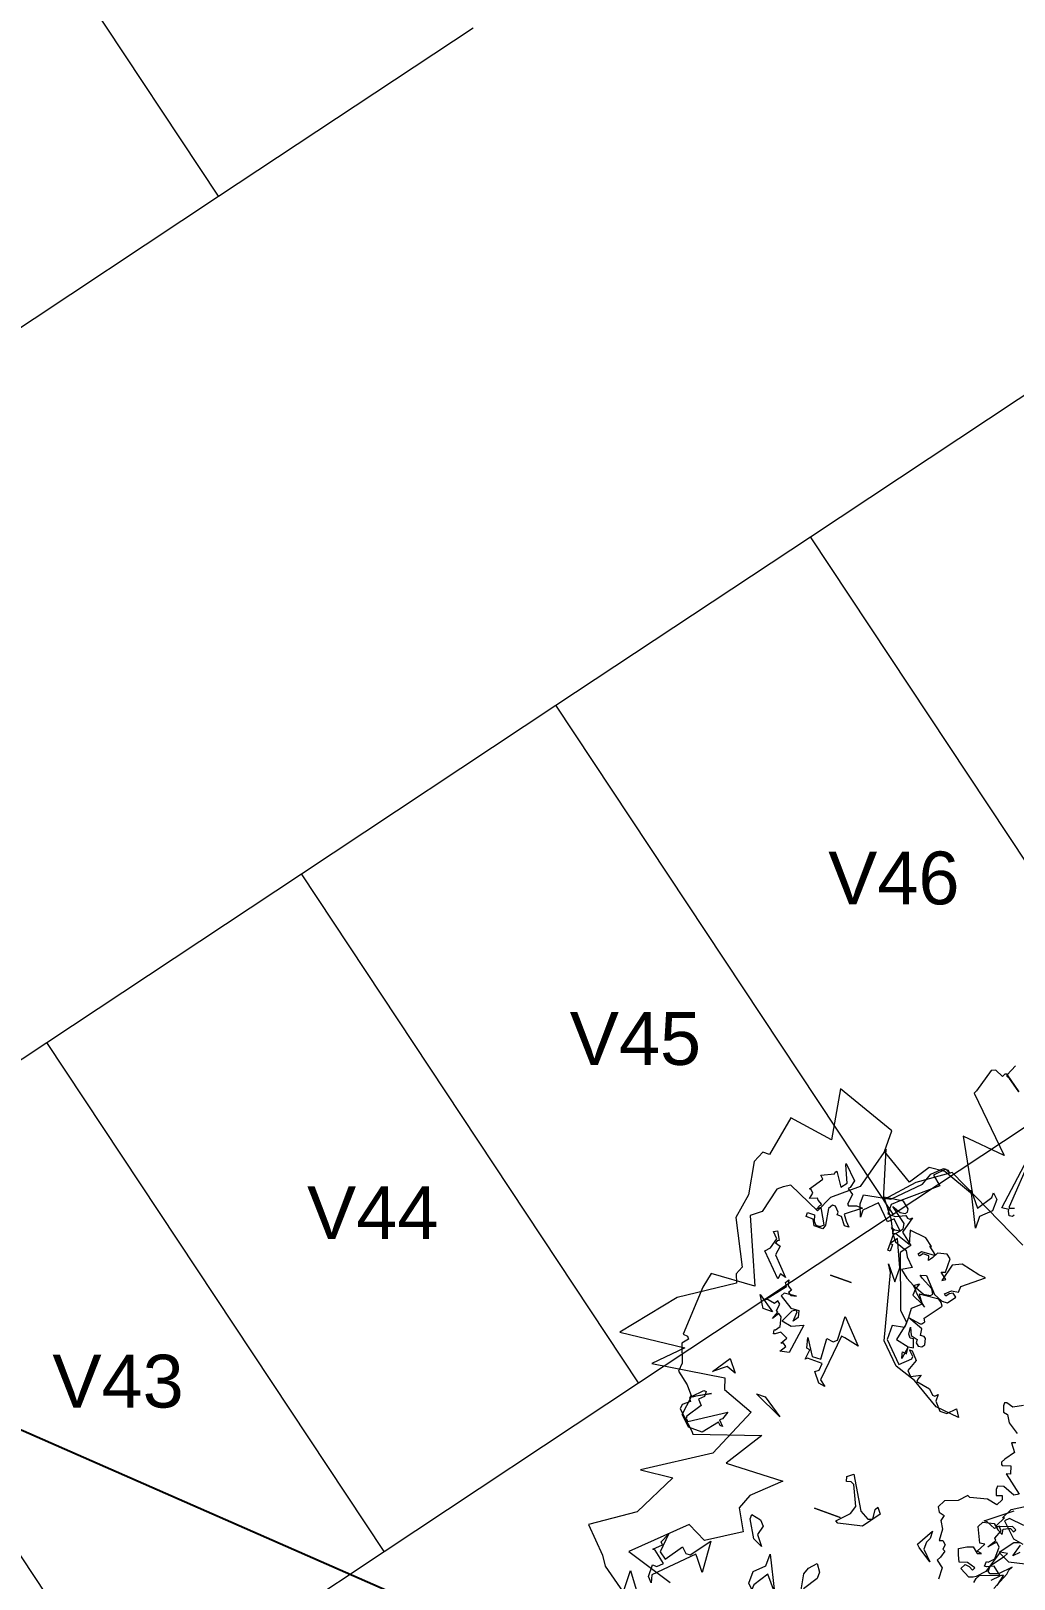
# Model space of a CAD drawing. Header units: metres. Extents: x -71 to 881, y -503 to 661.
# Drawn here: x 209.75 to 217.79, y 564.47 to 577.15 of the extents above; entities that cross this region are included whole.
import ezdxf

# ---------------------------------------------------------------- set-up
doc = ezdxf.new("R2010")
doc.units = ezdxf.units.M
doc.layers.add('04. Pisos', color=8, linetype='Continuous', lineweight=5)
doc.layers.add('05. Textos', color=5, linetype='Continuous', lineweight=0)
doc.layers.add('ARBRE', color=100, linetype='Continuous', lineweight=13, true_color=0x00ff3f)
doc.styles.get("Standard").update_dxf_attribs({"font": 'arial.ttf'})

# ---------------------------------------------------------------- blocks, each defined once
blk = doc.blocks.new('WMF2', base_point=(0, 0.01))
at = {"color": 251, "lineweight": 0, "true_color": 0x636466}
for points in [[(154.26, -173.69), (175.85, -184.22), (183.13, -179.1), (188.97, -172.64), (192.5, -184.13), (195.26, -173.72), (200.97, -168.92), (202.85, -164.87), (210.8, -168.41), (212.43, -167.44), (213.62, -166.42), (215.13, -160.27), (217.5, -158.38), (210.72, -142.97), (221.5, -142.28), (222.26, -138.6), (222.84, -126.51), (221.75, -126.41), (221.24, -125.83), (222.46, -124.38), (220.76, -119.93), (220.93, -117.85), (217.92, -115.52), (216.01, -113.25), (211.75, -115.52), (215.09, -113.71), (215.69, -113.21), (216.23, -113.25), (216.29, -112.71), (215.78, -112.1), (217.44, -110.7), (217.53, -109.6), (213.13, -105.6), (212.64, -105.02), (197.13, -110.25), (202.88, -101.16), (188.84, -101.73), (195.03, -95.86), (196.4, -92.3), (193.55, -87.25), (201.48, -82.18), (206.17, -84.52), (217.5, -73.62), (205.76, -70.03)], [(170.28, -213.15), (171.44, -210.43), (167.5, -207.63), (170.63, -209.8), (171.33, -210.11), (171.53, -210.62), (172.06, -210.42), (172.36, -209.7), (174.37, -210.56), (175.39, -210.16), (176.98, -204.42), (177.29, -203.7), (165.65, -192.21), (176.34, -193.26), (169.52, -180.97), (177.55, -183.87), (181.35, -183.49), (184.59, -178.67), (192.69, -183.49), (192.69, -188.7), (207.51, -193.95), (205.44, -181.84), (216.23, -183.49), (218.11, -173.58), (219.76, -173.52), (220.92, -170.8), (219.49, -162.84), (220.49, -156.77), (215.08, -146.26), (215.94, -144.26), (215.12, -142.21), (227.2, -134.24), (237.13, -121.84), (221.43, -123.58), (227.53, -117.47), (210.08, -120.09), (209.21, -117.47), (201.41, -114.58), (204.04, -108.47), (206.64, -102.36), (221.47, -92.77), (213.62, -93.64), (218.84, -83.17), (228.67, -76.4), (223.08, -70.7), (221.59, -68.47), (214.46, -63.39)], [(215.5, -64.29), (215.56, -69.52), (211.34, -63.72)], [(175.5, -76.59), (176.66, -82.74), (176.09, -84.36), (174.47, -86.09), (173.31, -84.36), (173.31, -82.74), (175.5, -79.36)], [(211.1, -72.56), (210.01, -72.56), (208.8, -73.77), (211.73, -76.09), (212.35, -76.09), (210.51, -77.8), (211.1, -78.4), (210.01, -80.71), (210.51, -76.09), (208.8, -74.88), (205.88, -79.01), (204.66, -77.8), (203.56, -77.8), (200.04, -82.55), (199.42, -74.88), (201.73, -77.8), (202.34, -78.4), (210.51, -70.25), (210.01, -68.43), (211.1, -69.64), (211.1, -72.56), (211.1, -72.56)], [(184.65, -79.77), (186.95, -76.25), (186.95, -75.04), (188.18, -76.25), (188.18, -79.17), (185.74, -81.48), (185.74, -84.42), (181.72, -76.25), (184.65, -79.77), (184.65, -79.77)], [(141.22, -138.01), (143.41, -136.76), (145.13, -137.25), (145.63, -137.09), (145.6, -136.33), (145.13, -134.84), (144.07, -134.71), (142.97, -132.98), (140.36, -131.23)], [(139.92, -129.04), (140.84, -128.69), (139.42, -126.79), (141.03, -124.5), (141.52, -123.53), (141.36, -123.04), (141.12, -122.91), (139.13, -123.53), (138.58, -121.59), (139.52, -121.34), (135.03, -117.8), (136.15, -117.21), (139.1, -118.34), (140.49, -117.9), (140.5, -117.08), (140.06, -115.71), (138.68, -116.15), (138.33, -115.23), (139.13, -113.66), (141.69, -114.16), (145.74, -113.14), (146.33, -113.43), (148.12, -111.55), (151.13, -110.32), (152.08, -108.49), (151.44, -107.36), (150.04, -107.03), (150.34, -105.65), (149.29, -103.85), (149.18, -101.08), (148.29, -101.35), (147.47, -100.54), (147.61, -99.46), (147.03, -99.16), (147.51, -97.44), (147.99, -96.52), (146.26, -95.22), (146.17, -92.39)], [(138.01, -94.49), (137.8, -95.54), (137.29, -96.51), (132.41, -98.35), (132.02, -98.48), (132.65, -95.66)], [(133.11, -94.75), (131.35, -98.96), (131.2, -100.04), (130.7, -101), (133.23, -98.36), (135.1, -97.76), (135.74, -98.1), (135.68, -99.63), (133.33, -102.77), (132.87, -103.68), (134.56, -103.4), (136.24, -97.94), (137.95, -96.02), (138.58, -95.62), (139.55, -95.29), (142.04, -96.56), (141.41, -97.82), (140.33, -97.67), (139.33, -97.16), (139.01, -97.82), (141.07, -98.46), (142.94, -97.86), (143.7, -99.41), (144.2, -100.81), (142.43, -101.88), (141.01, -102.38), (139.61, -101.25), (138.63, -101.56), (139.77, -101.73), (138.66, -103.88), (139.89, -103.76), (141.57, -107.36), (140.9, -108.66), (138.27, -109.27), (136.88, -108.14), (135.58, -107.47), (135.77, -108.71), (134.62, -109.36), (134.22, -109.47), (133.26, -108.98), (132.92, -109.62), (133.89, -110.13), (137.3, -108.77), (137.63, -108.93), (136.36, -111.4), (136.84, -111.24), (135.54, -113.78), (131.42, -116.34)], [(193.06, -90.68), (193.06, -91.77), (190.63, -91.29), (189.54, -90.08), (190.15, -87.76), (188.32, -85.45), (190.63, -86.53), (193.06, -90.68), (193.06, -90.68)], [(134.37, -96.42), (132.71, -98.1), (134.81, -99.76), (136.47, -98.97), (136.93, -98.97), (136.93, -100.2), (136.47, -100.2), (135.25, -101.44), (135.25, -104.42), (136.12, -105.31), (137.8, -103.54), (136.47, -105.66), (136.93, -106.1), (136.12, -108.22), (136.93, -109.09), (137.8, -108.22), (139.92, -109.09), (140.71, -109.09), (134.81, -113.75)], [(131.46, -111.2), (135.25, -111.63), (136.12, -110.76), (132.71, -107.41), (130.14, -106.98)], [(130.14, -104.87), (131.46, -103.54), (130.59, -106.54)], [(131.03, -106.98), (132.27, -106.54), (134.81, -103.19), (131.92, -101.88), (128.03, -102.76)], [(151.83, -99.7), (151.83, -97.88), (149.53, -95.56), (153.05, -97.88), (153.66, -98.49), (151.35, -102.62), (151.35, -100.8), (151.83, -99.7), (151.83, -99.7)], [(173.74, -97.12), (171.08, -99.94), (170.47, -101.94), (172.73, -106.71), (173.49, -107.11), (174.53, -106.76), (174.92, -107.91), (173.5, -109.02), (168.96, -101.3), (166.77, -100.11), (165.62, -100.49), (165.9, -102.84), (165.52, -103.6), (164.39, -102.19), (167.39, -98.11), (173.12, -96.81), (173.74, -97.12), (173.74, -97.12)], [(173.09, -98.24), (179.55, -98.24), (173.09, -98.24), (173.09, -98.24)], [(216.62, -108.51), (216.01, -113.25), (213.7, -115.58), (213.1, -115.58), (213.1, -114.35), (214.19, -113.25), (213.1, -112.03), (215.41, -108.51), (215.41, -107.9), (214.8, -107.41), (206.64, -112.66), (207.25, -110.82), (207.86, -110.33), (206.64, -109.11), (207.25, -109.11), (207.86, -109.72), (210.77, -106.2), (214.19, -106.2), (216.62, -108.51), (216.62, -108.51)], [(194.63, -115.87), (201.7, -119.08), (199.51, -119.1), (194.63, -115.87), (194.63, -115.87)], [(208.1, -122), (210.46, -122.83), (213.34, -120.5), (210.43, -124.86), (208.1, -122), (208.1, -122)], [(190.5, -128.76), (189.64, -129.45), (189.46, -131.17), (193.19, -131.13), (193.65, -130.73), (193.32, -133.22), (194.17, -133.3), (194.78, -135.8), (192.24, -131.89), (190.15, -132.02), (190.49, -137.07), (188.78, -136.9), (187.93, -137.58), (188.18, -143.5), (182.86, -137.92), (186.5, -138.74), (187.36, -138.82), (188.57, -127.35), (187.03, -126.24), (188.66, -126.48), (190.5, -128.76), (190.5, -128.76)], [(167.53, -134.78), (172.77, -136.49), (177.52, -141.23), (181.55, -156.93), (182.76, -158.76), (179.84, -155.24), (179.84, -158.76), (182.76, -165.09), (183.97, -163.4), (183.36, -163.4), (183.36, -161.69), (183.97, -161.69), (183.97, -165.71), (182.76, -166.93), (185.07, -169.24), (186.28, -168.03), (189.83, -171.55), (192.73, -168.64), (192.73, -166.93), (193.83, -169.85), (193.83, -172.16), (187.38, -173.37), (181.55, -179.23), (180.45, -182.15), (178.13, -184.47), (176.91, -184.47), (176.31, -183.86), (177.52, -184.47), (179.84, -182.15), (177.52, -180.32), (185.07, -173.85), (186.89, -172.16), (186.89, -169.85), (185.07, -169.85), (182.76, -170.95), (182.15, -170.45), (181.55, -170.45), (181.05, -170.95), (182.15, -166.93), (179.21, -164.61), (181.05, -162.17), (176.31, -149.38), (174, -147.07), (174, -145.86), (176.91, -145.25), (176.91, -141.71), (172.29, -137.1), (169.85, -139.41), (169.85, -140.01), (171.07, -141.23), (170.45, -141.23), (168.76, -139.41), (169.85, -136.49), (168.76, -135.38), (166.44, -136.49), (166.93, -135.38), (166.93, -134.78), (163.52, -134.17), (162.29, -132.95), (161.69, -132.95), (161.08, -133.55), (161.08, -131.86), (159.38, -130.03), (157.67, -130.03), (155.85, -131.86), (154.74, -130.03), (160.6, -130.65), (167.53, -134.78), (167.53, -134.78)], [(198.96, -132.02), (199.76, -132.54), (200.36, -132.4), (199.38, -133.95), (201.26, -134.85), (202.39, -133.98), (202.72, -133.9), (202.93, -134.84), (202.59, -134.91), (201.88, -136.06), (202.37, -138.31), (203.19, -138.84), (204.17, -137.22), (203.51, -139.04), (203.93, -139.29), (203.69, -141.03), (204.43, -141.55), (204.96, -140.74), (206.69, -141.04), (207.29, -140.91), (203.63, -145.45), (204.17, -146.3), (203.66, -147.12), (203.34, -145.79), (202.2, -145.06), (202.72, -144.26), (201.92, -143.8), (200.66, -144.08), (203.6, -143.77), (204.12, -142.96), (200.96, -141), (198.96, -141.1), (198.59, -139.51), (199.36, -138.28), (199.2, -140.69), (199.61, -140.96), (200.47, -140.41), (201.83, -137.47), (199.42, -136.95), (196.65, -138.27), (197.74, -130.97), (199.93, -130.47), (198.96, -132.02), (198.96, -132.02)], [(172.09, -138.69), (172.45, -139.76), (172.53, -140.18), (171.42, -140.08), (171.62, -141.79), (170.39, -141.96), (171.14, -144.02), (171.94, -143.9), (172.54, -144.66), (172.74, -146.37), (171.85, -144.55), (170.26, -144.14), (170.19, -143.29), (169.43, -142.72), (168.61, -142.9), (168.09, -143.61), (168.48, -145.07), (168.92, -145.41), (169.79, -145.28), (170.04, -146.94), (173.91, -148.36), (170.8, -147.91), (170.41, -148.01), (169.9, -148.71), (170.41, -149.48), (167.33, -153.6), (167.88, -154.33), (168.63, -154.89), (173.09, -154.46), (173.45, -154.42), (171.93, -152.49), (171.21, -151.97), (174.13, -154.55), (174.64, -155.32), (175.4, -155.88), (172.47, -154.78), (170.8, -155.02), (170.42, -155.53), (171.04, -156.68), (174.04, -158.22), (174.74, -158.74), (173.33, -159.18), (169.98, -155.59), (167.94, -154.77), (167.31, -154.68), (166.44, -154.8), (165.01, -156.7), (165.95, -157.41), (166.73, -156.9), (167.3, -156.16), (167.79, -156.52), (166.47, -157.79), (164.8, -158.03), (164.79, -159.51), (159.94, -163.43), (161.71, -163.57), (166.28, -164.6), (168.39, -163.57), (169.49, -159.28), (168.67, -159.85), (170.32, -161.09), (169.36, -161.46), (169.4, -164.84), (170.39, -165.59), (172.66, -165.09), (173.31, -163.69), (174.06, -162.7), (174.38, -163.72), (175.5, -163.78), (175.85, -163.73), (176.42, -162.98), (176.92, -163.36), (176.35, -164.1), (173.23, -164.33), (173.04, -164.58), (174.93, -166.01), (174.5, -166.07), (176.45, -167.55), (180.59, -167.98), (179.68, -164.7), (183.52, -166.03), (184.12, -165.76), (184.28, -166.58), (184.98, -167.12), (184.09, -166.85), (182.78, -167.03), (182.25, -167.74), (182.48, -169.01), (186.32, -171.88), (184.25, -171.11), (183.02, -171.28), (182.66, -171.8), (182.73, -172.63), (184.43, -173.9), (189.08, -173.24), (185.87, -169.02), (184.12, -165.76), (182.95, -164.22), (179.83, -163.17), (179.13, -161.78), (177.11, -159.84), (179.39, -158.51), (177.45, -157.05), (175.4, -155.88), (174.19, -156.77), (174.64, -155.32), (174.73, -153.72), (171.93, -152.49), (174.04, -150.58), (173.91, -148.36), (173.97, -146.62), (174.86, -142.5), (171.62, -141.79), (172.09, -138.69), (172.09, -138.69)], [(208.87, -141.57), (204.74, -138.66), (207.06, -138.66), (208.87, -141.57), (208.87, -141.57)], [(208.96, -155.15), (209.4, -154.92), (209.63, -154.33), (208.3, -153.97), (208.67, -151.63), (204.64, -147.41), (205.96, -147.79), (206.24, -146.5), (211.37, -151.69), (210.33, -152.81), (209.63, -155.34), (210.96, -156.71), (210.11, -157.18), (208.96, -155.15), (208.96, -155.15)], [(189.52, -151.57), (194.75, -151.57), (189.52, -151.57), (189.52, -151.57)], [(203.13, -162.67), (204.93, -162.67), (204.93, -163.71), (203.13, -163.71), (202.75, -162.29), (202.01, -161.54), (200.96, -161.54), (200.21, -162.29), (202.01, -165.5), (202.37, -165.88), (203.13, -165.12), (202.75, -166.25), (202.37, -166.64), (203.5, -167.31), (203.82, -167.68), (205.6, -166.93), (205.31, -168.42), (205.98, -169.09), (206.34, -169.09), (204.18, -172.31), (204.93, -173.05), (202.01, -174.48), (202.01, -174.86), (201.7, -175.24), (199.54, -172.01), (198.43, -173.43), (200.21, -177.4), (200.21, -177.69), (197, -174.48), (197.38, -172.69), (197.76, -172.31), (196.33, -171.27), (196.63, -168.73), (196.33, -168.42), (194.53, -169.09), (193.04, -169.09), (196.63, -166.25), (195.57, -164.83), (194.53, -163.71), (195.57, -163.71), (197, -165.5), (198.12, -165.5), (198.12, -166.25), (199.17, -167.31), (199.92, -167.31), (200.59, -166.25), (199.92, -162.29), (200.21, -161.25), (202.37, -161.25), (203.13, -162.67), (203.13, -162.67)], [(159.51, -193.9), (160.36, -181.18), (160.3, -180.89), (159.09, -181.29)], [(158.61, -179.74), (158.9, -179.3), (159.63, -179.15), (160.17, -180.16), (160.23, -180.53), (161.97, -180.37), (159.66, -196.47)], [(167.3, -178.31), (164.99, -181.83), (164.99, -183.07), (163.76, -181.83), (163.76, -178.92), (166.2, -176.6), (166.2, -173.68), (170.22, -181.83), (167.3, -178.31), (167.3, -178.31)]]:
    blk.add_lwpolyline(points, dxfattribs=at)

msp = doc.modelspace()

# ---------------------------------------------------------------- linework, layer by layer
at = {"color": 240, "true_color": 0xed1f24}
msp.add_lwpolyline([(19.792, 661.398), (71.019, 593.367), (166.383, 584.675), (221.504, 560.498), (272.445, 526.157), (279.494, 486.424), (249.184, 452.918), (220.524, 401.871), (211.24, 381.735), (204.391, 371.855)], dxfattribs=at)
at = {"layer": '04. Pisos'}
for p, q in [((211.282, 575.793), (208.521, 579.961)), ((211.282, 575.793), (208.521, 579.961)), ((211.282, 575.793), (213.367, 577.174)), ((209.198, 574.412), (211.282, 575.793)), ((216.128, 573.005), (218.212, 574.386)), ((214.044, 571.625), (216.128, 573.005)), ((218.889, 568.837), (216.128, 573.005)), ((218.889, 568.837), (216.128, 573.005)), ((211.96, 570.244), (214.044, 571.625)), ((216.805, 567.456), (214.044, 571.625)), ((216.805, 567.456), (214.044, 571.625)), ((209.875, 568.863), (211.96, 570.244)), ((214.721, 566.076), (211.96, 570.244)), ((214.721, 566.076), (211.96, 570.244)), ((207.791, 567.483), (209.875, 568.863)), ((212.637, 564.695), (209.875, 568.863)), ((212.637, 564.695), (209.875, 568.863)), ((216.805, 567.456), (218.889, 568.837)), ((210.553, 563.314), (207.791, 567.483)), ((210.553, 563.314), (207.791, 567.483)), ((214.721, 566.076), (216.805, 567.456)), ((212.637, 564.695), (214.721, 566.076)), ((210.553, 563.314), (212.637, 564.695))]:
    msp.add_line(p, q, dxfattribs=at)

# ---------------------------------------------------------------- block references
at = {"layer": 'ARBRE', "color": 251, "lineweight": 5, "true_color": 0x636466, "xscale": 0.03451886634015593, "yscale": 0.03451886634015593, "zscale": 0.03451886634015593, "rotation": 160.1685466476646}
msp.add_blockref('WMF2', (220.841, 559.756), dxfattribs=at)

# ---------------------------------------------------------------- texts
at = {"layer": '05. Textos', "char_height": 0.4326, "attachment_point": 1}
for s, insert in [('V46', (216.273, 570.427)), ('V45', (214.157, 569.112)), ('V44', (212.006, 567.686)), ('V43', (209.921, 566.306))]:
    msp.add_mtext_dynamic_manual_height_columns(s, width=1.21171, gutter_width=2.163, heights=[0], dxfattribs=dict(at, insert=insert))

doc.saveas('drawing.dxf')
